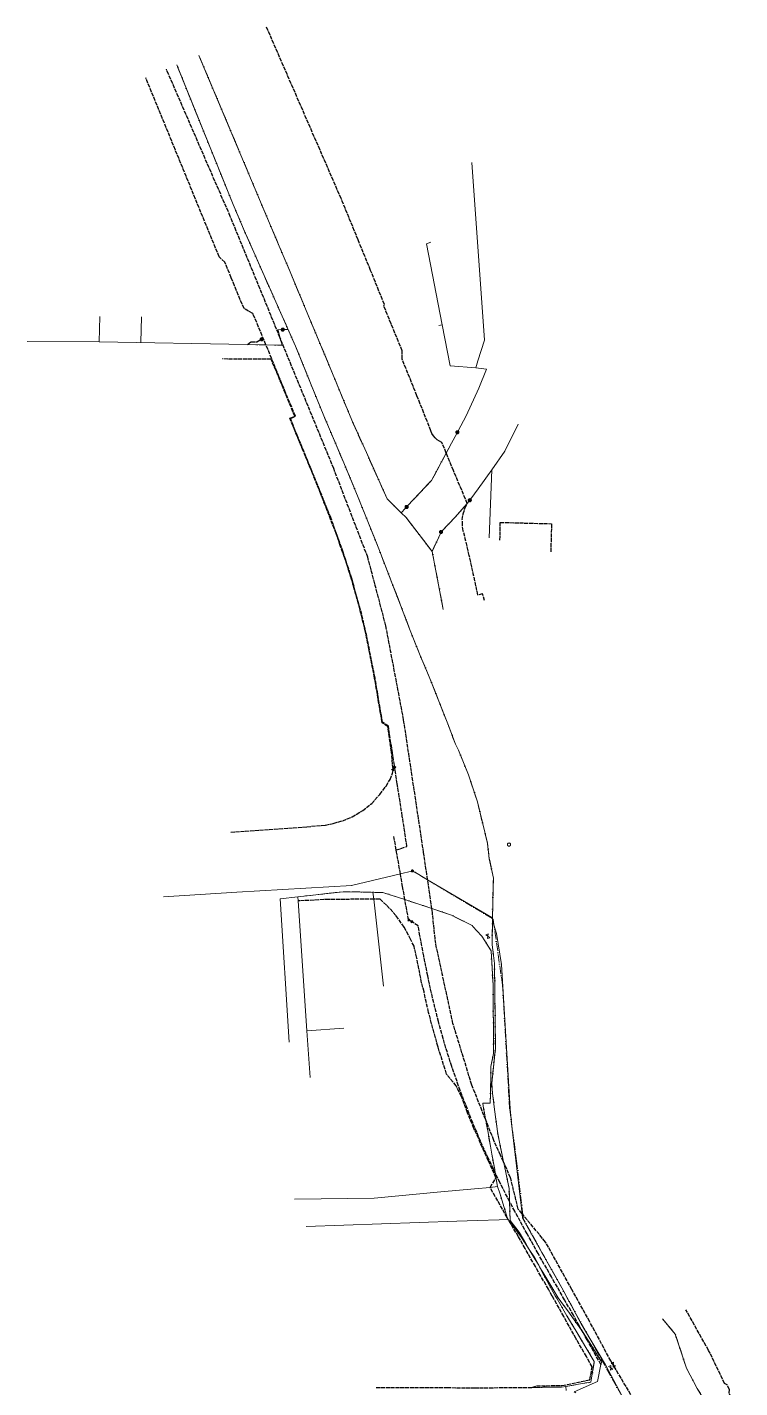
# Model space of a CAD drawing. Header units: metres. Extents: x 105265 to 106214, y 111498 to 118425.
# Drawn here: x 105528 to 105753.3, y 117995.2 to 118425.5 of the extents above; entities that cross this region are included whole.
import ezdxf

# ---------------------------------------------------------------- set-up
doc = ezdxf.new("R2010")
doc.units = ezdxf.units.M
doc.linetypes.add('DASHDOT', pattern=[3.556, 2.54, -0.508, 0, -0.508])
doc.linetypes.add('DASHED', pattern=[1.524, 1.27, -0.254])
for name, color, linetype, lineweight in [('30-RED-VANTI-EXIST', 52, 'CONTINUOUS', 13), ('30-RED-VANTI-PROY', 2, 'DASHED', 25), ('30-RED-VANTI-RETIRO', 8, 'DASHDOT', 13), ('30-RED-VANTI-SINCLAS', 9, 'CONTINUOUS', 5)]:
    doc.layers.add(name, color=color, linetype=linetype, lineweight=lineweight)

msp = doc.modelspace()

# ---------------------------------------------------------------- linework, layer by layer
at = {"layer": '30-RED-VANTI-EXIST'}
for points in [[(105646.2369, 118271.9495), (105641.8029, 118276.3799), (105635.2457, 118290.9435), (105630.6455, 118301.2229), (105624.5909, 118315.9419), (105616.7539, 118334.6365), (105611.1683, 118348.1053), (105607.6915, 118356.2777), (105582.3303, 118416.5435)], [(105675.1359, 118143.5146), (105675.2975, 118153.0493), (105675.4259, 118156.3287), (105674.1259, 118162.4659), (105673.5425, 118167.3903), (105670.3455, 118180.5021), (105667.5621, 118189.0061), (105664.3977, 118196.8215), (105663.4265, 118198.7227), (105661.0019, 118205.1677), (105655.1499, 118220.0565), (105652.2693, 118226.7931), (105648.9047, 118235.2285), (105646.0847, 118242.7345), (105643.3507, 118249.7333), (105639.1665, 118260.5469), (105632.7071, 118276.7565), (105628.0979, 118287.7353), (105621.8171, 118302.5319), (105617.7593, 118312.4361), (105612.8561, 118324.6595), (105608.6161, 118334.1435), (105602.9123, 118346.9273), (105599.6645, 118354.3785), (105596.6421, 118361.2225), (105593.1475, 118369.3937), (105575.3111, 118413.6053)], [(105669.8447, 118317.8111), (105670.4651, 118320.0065), (105672.6451, 118326.5449), (105668.6343, 118382.6667)], [(105669.8447, 118317.8111), (105661.7555, 118318.4091), (105659.2203, 118331.3749), (105654.2821, 118356.9907), (105655.6457, 118357.4705)], [(105550.9955, 118333.9683), (105550.7975, 118325.9537), (105597.7165, 118325.1213)], [(105563.9857, 118325.7249), (105564.1551, 118333.9175)], [(105607.9988, 118327.1822), (105607.2833, 118329.8301), (105608.3397, 118329.8553)], [(105608.3397, 118329.8553), (105608.4853, 118329.8587)], [(105608.4853, 118329.8587), (105608.6679, 118329.8631)], [(105608.6679, 118329.8631), (105608.7687, 118329.8655), (105608.9832, 118329.8624)], [(105608.9832, 118329.8624), (105609.1657, 118329.8597)], [(105609.1657, 118329.8597), (105609.3114, 118329.8576)], [(105609.3114, 118329.8576), (105610.5369, 118329.8397)], [(105528.0193, 118326.1139), (105550.7927, 118325.9503)], [(105597.7165, 118325.1213), (105603.5126, 118325.0186)], [(105603.5126, 118325.0186), (105608.6077, 118324.9283), (105607.9988, 118327.1822)], [(105664.2734, 118297.8222), (105666.8171, 118302.5841), (105670.8525, 118311.3459), (105673.2783, 118317.3295), (105669.8447, 118317.8111)], [(105683.2487, 118299.9373), (105679.0337, 118291.4481), (105674.8821, 118285.523)], [(105660.5164, 118290.8146), (105662.1637, 118293.8845)], [(105662.1637, 118293.8845), (105663.8151, 118296.9657)], [(105663.8151, 118296.9657), (105663.8838, 118297.0938)], [(105663.8838, 118297.0938), (105663.9699, 118297.2545)], [(105663.9699, 118297.2545), (105664.0445, 118297.3937), (105664.1188, 118297.5329)], [(105664.1188, 118297.5329), (105664.2048, 118297.6938)], [(105664.2048, 118297.6938), (105664.2734, 118297.8222)], [(105648.3022, 118274.1239), (105655.8685, 118282.1527), (105660.5164, 118290.8146)], [(105674.8821, 118285.523), (105670.6481, 118279.4803), (105668.2613, 118276.288)], [(105674.0817, 118263.9909), (105674.8821, 118285.523)], [(105646.2369, 118271.9495), (105647.634, 118273.4183)], [(105647.634, 118273.4183), (105647.7339, 118273.5233)], [(105647.7339, 118273.5233), (105647.8601, 118273.6559)], [(105647.8601, 118273.6559), (105647.9687, 118273.7701), (105648.0768, 118273.8848)], [(105648.0768, 118273.8848), (105648.2024, 118274.0181)], [(105648.2024, 118274.0181), (105648.3022, 118274.1239)], [(105667.1787, 118274.8401), (105663.3071, 118270.5073), (105659.1815, 118266.1739)], [(105667.6795, 118275.5099), (105667.1787, 118274.8401)], [(105667.7664, 118275.6261), (105667.6795, 118275.5099)], [(105667.8758, 118275.7725), (105667.7664, 118275.6261)], [(105668.0647, 118276.0251), (105667.8758, 118275.7725)], [(105668.1739, 118276.1711), (105668.0647, 118276.0251)], [(105668.2613, 118276.288), (105668.1739, 118276.1711)], [(105656.0641, 118259.7111), (105647.7965, 118270.3843), (105646.2369, 118271.9495)], [(105658.6449, 118265.3796), (105656.0641, 118259.7111)], [(105658.7051, 118265.5118), (105658.6449, 118265.3796)], [(105658.7809, 118265.6783), (105658.7051, 118265.5118)], [(105658.955, 118265.936), (105658.8463, 118265.8219), (105658.7809, 118265.6783)], [(105659.0812, 118266.0686), (105658.955, 118265.936)], [(105659.1815, 118266.1739), (105659.0812, 118266.0686)], [(105659.5919, 118241.3287), (105656.0641, 118259.7111)], [(105646.0118, 118157.7532), (105630.5909, 118154.0175)], [(105649.4879, 118158.5952), (105646.0118, 118157.7532)], [(105650.0796, 118158.4921), (105649.7755, 118158.6649), (105649.4879, 118158.5952)], [(105652.6836, 118157.0118), (105650.0796, 118158.4921)], [(105654.6215, 118155.873), (105652.8365, 118156.9249), (105652.6836, 118157.0118)], [(105630.6785, 118154.0583), (105594.3031, 118151.8887), (105571.1155, 118150.4511)], [(105647.4596, 118149.5609), (105645.1301, 118150.3195), (105640.4679, 118151.8181), (105630.1539, 118152.0507), (105627.9407, 118152.0867), (105619.2539, 118151.0789), (105613.5929, 118150.4625)], [(105637.5945, 118149.6764), (105637.3471, 118151.8849)], [(105674.9999, 118143.5964), (105674.9035, 118143.9211), (105654.6215, 118155.873)], [(105613.5929, 118150.4625), (105607.9515, 118149.8565), (105610.8867, 118104.4931)], [(105613.5929, 118150.4625), (105613.6889, 118149.1475)], [(105613.6889, 118149.1475), (105616.4735, 118108.1219)], [(105640.6753, 118122.1777), (105637.5945, 118149.6764)], [(105655.9511, 118146.7598), (105651.5507, 118148.2287), (105647.4596, 118149.5609)], [(105673.0022, 118079.874), (105672.9333, 118080.2593), (105672.2075, 118084.2081), (105672.0665, 118085.2211), (105674.3941, 118085.1809), (105674.5647, 118091.7237), (105674.6531, 118096.7411), (105675.4855, 118100.8553), (105675.4483, 118107.5397), (105675.3803, 118116.5623), (105675.3039, 118122.6443), (105675.0057, 118127.7281), (105674.7263, 118133.3527), (105672.7085, 118136.5827), (105671.7291, 118138.0395), (105670.1683, 118139.6929), (105669.0165, 118140.9257), (105668.6785, 118141.3389), (105662.1259, 118144.6985), (105655.9511, 118146.7598)], [(105678.6454, 118066.5886), (105678.2029, 118068.7325), (105677.2569, 118073.3721), (105676.6717, 118076.2615), (105675.8973, 118082.4877), (105675.1617, 118088.2621), (105674.9001, 118091.4707), (105676.0569, 118102.5923), (105675.8483, 118120.8469), (105675.7827, 118129.3791), (105674.9961, 118135.2613), (105675.1299, 118143.1582)], [(105675.1299, 118143.1582), (105674.9999, 118143.5964)], [(105675.1299, 118143.1582), (105675.1359, 118143.5146)], [(105675.6034, 118141.5629), (105675.1299, 118143.1582)], [(105681.4064, 118077.0147), (105680.6765, 118083.3709), (105677.9945, 118129.0865), (105676.3951, 118138.8951), (105675.6034, 118141.5629)], [(105616.4735, 118108.1219), (105628.0961, 118108.8715)], [(105616.4681, 118108.1215), (105616.4735, 118108.1219)], [(105616.4735, 118108.1219), (105617.4791, 118093.3053)], [(105675.9987, 118063.1957), (105675.8273, 118064.1803), (105674.9319, 118069.0663), (105674.4667, 118071.6267), (105673.6201, 118076.4201), (105673.0022, 118079.874)], [(105684.4819, 118050.2332), (105681.4064, 118077.0147)], [(105680.5345, 118054.1306), (105680.4275, 118058.1789), (105679.4519, 118062.7507), (105678.8177, 118065.7537), (105678.6454, 118066.5886)], [(105676.7527, 118058.8661), (105675.9987, 118063.1957)], [(105612.5033, 118054.8063), (105637.7085, 118055.1619), (105658.8453, 118057.1525), (105669.4993, 118058.1509), (105674.4099, 118058.5704)], [(105674.4099, 118058.5704), (105674.4199, 118058.5713)], [(105676.7527, 118058.8661), (105674.4199, 118058.5713)], [(105679.9136, 118048.75), (105677.4449, 118056.7171), (105676.7527, 118058.8661)], [(105686.7264, 118038.9581), (105685.6671, 118040.8055), (105683.5843, 118044.3563), (105680.6955, 118048.0403), (105680.5345, 118054.1306)], [(105679.9871, 118048.6257), (105679.9271, 118048.7065), (105679.9136, 118048.75)], [(105680.1307, 118048.4322), (105679.9871, 118048.6257)], [(105690.7753, 118038.0154), (105684.6461, 118048.8029), (105684.4819, 118050.2332)], [(105616.2495, 118046.1921), (105663.8113, 118047.8545), (105670.3517, 118048.0689), (105677.2781, 118048.3121), (105680.1022, 118048.4309)], [(105680.1022, 118048.4309), (105680.1307, 118048.4322)], [(105686.7264, 118038.9581), (105684.3067, 118042.6581), (105682.6227, 118045.0753), (105680.1307, 118048.4322)], [(105689.743, 118033.9115), (105688.2757, 118036.2563), (105686.7264, 118038.9581)], [(105689.743, 118033.9115), (105688.4791, 118036.2781), (105686.7264, 118038.9581)], [(105697.0336, 118026.741), (105694.5743, 118031.3291), (105690.7753, 118038.0154)], [(105698.3741, 117995.6345), (105701.7483, 117996.1929), (105706.2231, 117996.9401), (105707.3351, 118003.4827), (105704.9821, 118007.4079), (105701.9015, 118012.5737), (105698.6861, 118017.9437), (105695.5541, 118023.2615), (105694.9071, 118024.2993), (105691.1697, 118031.2401), (105689.743, 118033.9115)], [(105703.7712, 118012.6471), (105703.2879, 118013.3903), (105699.4839, 118018.7347), (105696.7135, 118022.4959), (105695.9129, 118023.6719), (105692.6457, 118029.0689), (105690.0215, 118033.4665), (105689.743, 118033.9115)], [(105706.2124, 118010.2051), (105703.1283, 118015.3705), (105697.0336, 118026.741)], [(105744.6761, 117987.0269), (105744.6507, 117987.0691), (105739.8937, 117994.9439), (105736.4477, 118001.3535), (105732.9387, 118012.1493), (105728.8945, 118017.0171)], [(105709.4533, 118002.6001), (105709.5969, 118003.3637), (105706.2467, 118008.8403), (105703.7712, 118012.6471)], [(105719.5297, 117986.2136), (105710.8281, 118002.4745), (105706.2124, 118010.2051)], [(105701.4965, 117993.6075), (105700.9403, 117993.8885), (105708.3521, 117997.1513), (105709.4395, 118002.5318)], [(105709.4395, 118002.5318), (105709.4533, 118002.6001)], [(105687.6129, 117995.2623), (105693.6245, 117995.3745), (105696.9091, 117995.3921), (105698.3741, 117995.6345)], [(105698.3741, 117995.6345), (105698.3741, 117995.6401)], [(105698.385, 117994.3002), (105698.3741, 117995.6345)]]:
    msp.add_lwpolyline(points, dxfattribs=at)
at = {"layer": '30-RED-VANTI-PROY'}
for points in [[(105660.5164, 118290.8146), (105659.1427, 118294.1545), (105658.3558, 118294.5198), (105657.633, 118294.9996), (105656.9908, 118295.5828), (105656.4438, 118296.2562), (105656.0046, 118297.0043), (105655.6831, 118297.8101), (105651.2513, 118308.9265), (105646.5873, 118320.4573), (105646.5889, 118323.1157), (105643.0997, 118331.6695), (105640.7745, 118337.3465), (105640.9431, 118337.8099), (105636.5923, 118348.5893), (105632.6631, 118358.2065), (105627.2893, 118371.2839), (105603.7081, 118425.4917)], [(105607.9988, 118327.1822), (105592.2249, 118365.6577), (105572.0077, 118412.2175)], [(105603.5126, 118325.0186), (105599.3641, 118334.9963), (105596.5843, 118336.4757), (105593.5547, 118343.6499), (105592.5293, 118346.2541), (105590.5033, 118351.1975), (105588.7527, 118352.8213), (105565.4817, 118409.4911)], [(105597.7165, 118325.1213), (105598.7823, 118326.0287), (105600.5901, 118326.0095), (105601.7213, 118326.5701)], [(105601.7213, 118326.5701), (105601.8519, 118326.6348)], [(105601.8519, 118326.6348), (105602.0153, 118326.7158)], [(105602.0153, 118326.7158), (105602.1567, 118326.7859), (105602.2693, 118326.8962)], [(105602.2693, 118326.8962), (105602.3998, 118327.0239)], [(105602.3998, 118327.0239), (105602.5038, 118327.1258)], [(105602.5038, 118327.1258), (105602.5921, 118327.2123)], [(105644.1153, 118192.0278), (105643.4949, 118196.0877), (105642.7907, 118200.6193), (105642.2205, 118204.4005), (105640.3761, 118205.6477), (105638.0093, 118219.5605), (105635.2067, 118233.7821), (105633.4059, 118241.2681), (105630.6471, 118251.1403), (105627.9193, 118259.5061), (105623.9873, 118270.3883), (105620.4411, 118279.1783), (105616.1597, 118289.7527), (105613.3459, 118296.4323), (105611.2295, 118301.7525), (105612.8319, 118302.4657), (105609.7085, 118309.8949), (105607.5857, 118315.0197), (105605.3361, 118320.6327), (105603.5126, 118325.0186)], [(105654.6215, 118155.873), (105653.3651, 118164.4853), (105647.0311, 118206.5049), (105641.4159, 118236.1963), (105635.7085, 118257.8499), (105624.9235, 118285.8993), (105607.9988, 118327.1822)], [(105643.6813, 118190.8884), (105643.2085, 118196.2007), (105642.0359, 118204.3155), (105640.2603, 118205.4689), (105637.8615, 118219.5831), (105636.3247, 118227.4371), (105635.0031, 118234.1883), (105632.8073, 118243.1015), (105630.8241, 118250.0387), (105628.8441, 118256.3815), (105627.1231, 118261.3055), (105625.6921, 118265.3463), (105622.8741, 118272.6793), (105620.8611, 118277.8283), (105618.3569, 118284.0929), (105615.2023, 118291.7291), (105612.0769, 118299.3417), (105611.0611, 118301.8319), (105612.6023, 118302.4655), (105609.6427, 118309.6711), (105607.3125, 118315.4123), (105605.1513, 118320.4771), (105589.7665, 118320.5623)], [(105667.1787, 118274.8401), (105662.8017, 118285.2581), (105660.5164, 118290.8146)], [(105672.5835, 118244.1601), (105672.0279, 118246.2403), (105670.5443, 118245.8829), (105667.7915, 118258.4489), (105665.9079, 118266.2565), (105665.6144, 118268.0108), (105665.5977, 118269.7893), (105665.8582, 118271.5487), (105666.3895, 118273.2462), (105667.1787, 118274.8401)], [(105677.5053, 118263.2129), (105677.5745, 118268.8947), (105693.8271, 118268.4483), (105693.5419, 118259.5887)], [(105643.6948, 118190.7364), (105643.6813, 118190.8884)], [(105643.7081, 118190.5874), (105643.6948, 118190.7364)], [(105643.7218, 118190.4336), (105643.7081, 118190.5874)], [(105643.7474, 118190.4168), (105643.7803, 118190.5399)], [(105643.7803, 118190.5399), (105643.8122, 118190.6593)], [(105643.8122, 118190.6593), (105643.8447, 118190.7808)], [(105643.8447, 118190.7808), (105643.8817, 118190.9193)], [(105643.8817, 118190.9193), (105643.9286, 118191.0946)], [(105643.9286, 118191.0946), (105643.9302, 118191.096)], [(105643.9302, 118191.096), (105643.9315, 118191.1085)], [(105643.9315, 118191.1085), (105643.966, 118191.2812)], [(105643.966, 118191.2812), (105643.9947, 118191.4248)], [(105643.9947, 118191.4248), (105644.02, 118191.5512)], [(105644.02, 118191.5512), (105644.0448, 118191.6753)], [(105644.0448, 118191.6753), (105644.0704, 118191.8034)], [(105644.0704, 118191.8034), (105644.1153, 118192.0278)], [(105644.1153, 118192.0278), (105644.1237, 118192.0699)], [(105644.1585, 118191.7455), (105644.1153, 118192.0278)], [(105644.1831, 118191.5843), (105644.1585, 118191.7455)], [(105644.2069, 118191.4282), (105644.1831, 118191.5843)], [(105644.2312, 118191.2692), (105644.2069, 118191.4282)], [(105644.7001, 118165.2708), (105648.0841, 118166.3901), (105646.6255, 118175.9985), (105645.0039, 118186.2133), (105644.2312, 118191.2692)], [(105592.3907, 118170.9235), (105616.4355, 118172.6259), (105622.3569, 118173.1315), (105624.7989, 118173.6829), (105627.7667, 118174.5393), (105630.7655, 118175.7477), (105634.0919, 118177.7467), (105636.9489, 118179.9849), (105639.5143, 118182.8565), (105641.4779, 118185.4857), (105642.7549, 118187.5533), (105643.5323, 118189.6121), (105643.7474, 118190.4168)], [(105643.7273, 118190.3719), (105643.7218, 118190.4336)], [(105644.7001, 118165.2708), (105643.9511, 118169.6865)], [(105644.6913, 118165.2679), (105644.7001, 118165.2708)], [(105646.0118, 118157.7532), (105644.8153, 118164.5915), (105644.7001, 118165.2708)], [(105647.4596, 118149.5609), (105646.7261, 118153.6711), (105646.0118, 118157.7532)], [(105654.6257, 118155.8443), (105654.6215, 118155.873)], [(105655.9511, 118146.7598), (105654.6257, 118155.8443)], [(105637.5945, 118149.6764), (105623.2987, 118149.6489), (105613.6889, 118149.1475)], [(105674.4099, 118058.5704), (105676.2427, 118061.5899), (105673.8671, 118066.9007), (105669.2821, 118077.2179), (105667.2461, 118082.1775), (105665.3057, 118087.3267), (105663.6673, 118090.6309), (105660.6075, 118094.4013), (105657.9253, 118102.9367), (105656.2613, 118108.8611), (105654.9537, 118113.9203), (105653.7991, 118118.5613), (105653.5353, 118120.3605), (105652.7295, 118123.2217), (105651.2167, 118131.0693), (105650.3193, 118134.8109), (105649.2529, 118137.0215), (105647.1909, 118140.8957), (105644.6213, 118144.5291), (105641.6443, 118147.8451), (105639.6171, 118149.6803), (105637.5945, 118149.6764)], [(105648.5907, 118143.2237), (105647.4596, 118149.5609)], [(105648.6866, 118143.1462), (105648.5951, 118143.1991), (105648.5907, 118143.2237)], [(105648.7881, 118143.0875), (105648.6866, 118143.1462)], [(105673.0022, 118079.874), (105668.5957, 118090.9351), (105662.6467, 118110.4265), (105657.1695, 118135.6871), (105656.1335, 118145.5093), (105655.9511, 118146.7598)], [(105648.8917, 118143.0277), (105648.7881, 118143.0875)], [(105649.0094, 118142.9597), (105648.8917, 118143.0277)], [(105649.1605, 118142.8723), (105649.0094, 118142.9597)], [(105649.3078, 118142.7781), (105649.1605, 118142.8723)], [(105649.4227, 118142.7045), (105649.3078, 118142.7781)], [(105649.5237, 118142.6399), (105649.4227, 118142.7045)], [(105649.6227, 118142.5766), (105649.5237, 118142.6399)], [(105649.725, 118142.5111), (105649.6227, 118142.5766)], [(105675.9987, 118063.1957), (105675.4747, 118064.2889), (105673.8101, 118067.7739), (105672.5343, 118070.5267), (105671.3443, 118073.1949), (105668.8755, 118078.9815), (105664.9293, 118089.1733), (105662.2331, 118096.8141), (105659.5121, 118105.6249), (105658.0621, 118110.9917), (105656.1851, 118118.5119), (105654.6569, 118125.4231), (105653.3863, 118131.8381), (105652.2041, 118138.0691), (105651.6477, 118141.2809), (105649.725, 118142.5111)], [(105678.6454, 118066.5886), (105677.7075, 118068.7333), (105675.5683, 118073.4327), (105673.0022, 118079.874)], [(105684.4819, 118050.2332), (105683.2917, 118051.6729), (105680.8549, 118061.5359), (105678.6454, 118066.5886)], [(105680.5345, 118054.1306), (105679.8509, 118055.4241), (105677.5211, 118060.0199), (105675.9987, 118063.1957)], [(105679.9136, 118048.75), (105679.7745, 118048.9855), (105674.3879, 118058.5341), (105674.4099, 118058.5704)], [(105703.7712, 118012.6471), (105702.5167, 118014.8391), (105700.7531, 118018.1125), (105697.8965, 118022.9899), (105693.7809, 118030.2471), (105689.5719, 118037.6175), (105686.1201, 118043.8415), (105682.1889, 118051.0003), (105680.5345, 118054.1306)], [(105679.9871, 118048.6257), (105679.9136, 118048.75)], [(105680.1022, 118048.4309), (105679.9871, 118048.6257)], [(105684.7295, 118049.9336), (105684.4819, 118050.2332)], [(105712.9301, 118003.0138), (105712.5279, 118003.6891), (105705.8965, 118016.0381), (105700.1761, 118026.2903), (105691.9009, 118041.2589), (105684.7295, 118049.9336)], [(105687.6129, 117995.2623), (105689.0693, 117995.8083), (105697.2081, 117995.8821), (105705.9595, 117997.7113), (105706.6075, 118001.7561), (105704.8105, 118005.0333), (105701.6399, 118010.6901), (105697.6497, 118017.6735), (105694.0289, 118024.1893), (105692.8275, 118026.3383), (105690.4497, 118030.4439), (105688.6847, 118033.5375), (105685.4585, 118039.1867), (105683.3313, 118042.9669), (105680.1022, 118048.4309)], [(105752.7358, 117983.6151), (105752.6835, 117984.2346), (105752.718, 117984.8553), (105752.8387, 117985.4652), (105753.0431, 117986.0523), (105753.3273, 117986.6053), (105749.9477, 117993.5331), (105750.0657, 117994.5485), (105749.3151, 117996.1479), (105748.5233, 117996.5089), (105743.4861, 118007.0201), (105736.3039, 118019.7919)], [(105709.4395, 118002.5318), (105707.0591, 118006.7841), (105705.0941, 118010.3355), (105703.7712, 118012.6471)], [(105709.4409, 118002.5293), (105709.4395, 118002.5318)], [(105712.9922, 118002.9094), (105712.9301, 118003.0138)], [(105713.0524, 118002.8085), (105712.9922, 118002.9094)], [(105713.1137, 118002.7055), (105713.0524, 118002.8085)], [(105713.1834, 118002.5885), (105713.1137, 118002.7055)], [(105713.1874, 118002.5817), (105713.1834, 118002.5885)], [(105713.3388, 118002.3276), (105713.1874, 118002.5817)], [(105713.3623, 118002.2881), (105713.3388, 118002.3276)], [(105713.4321, 118002.171), (105713.3623, 118002.2881)], [(105713.4934, 118002.0679), (105713.4321, 118002.171)], [(105713.5535, 118001.967), (105713.4934, 118002.0679)], [(105713.6157, 118001.8627), (105713.5535, 118001.967)], [(105723.5929, 117985.1107), (105713.6157, 118001.8627)], [(105638.3207, 117995.2699), (105652.2109, 117995.2467), (105660.7123, 117995.2267), (105669.5013, 117995.1887), (105687.6129, 117995.2623)]]:
    msp.add_lwpolyline(points, dxfattribs=at)
at = {"layer": '30-RED-VANTI-RETIRO'}
for points in [[(105646.2369, 118271.9495), (105641.8029, 118276.3799), (105635.2457, 118290.9435), (105630.6455, 118301.2229), (105624.5909, 118315.9419), (105616.7539, 118334.6365), (105611.1683, 118348.1053), (105607.6915, 118356.2777), (105582.3303, 118416.5435)], [(105675.1359, 118143.5146), (105675.2975, 118153.0493), (105675.4259, 118156.3287), (105674.1259, 118162.4659), (105673.5425, 118167.3903), (105670.3455, 118180.5021), (105667.5621, 118189.0061), (105664.3977, 118196.8215), (105663.4265, 118198.7227), (105661.0019, 118205.1677), (105655.1499, 118220.0565), (105652.2693, 118226.7931), (105648.9047, 118235.2285), (105646.0847, 118242.7345), (105643.3507, 118249.7333), (105639.1665, 118260.5469), (105632.7071, 118276.7565), (105628.0979, 118287.7353), (105621.8171, 118302.5319), (105617.7593, 118312.4361), (105612.8561, 118324.6595), (105608.6161, 118334.1435), (105602.9123, 118346.9273), (105599.6645, 118354.3785), (105596.6421, 118361.2225), (105593.1475, 118369.3937), (105575.3111, 118413.6053)], [(105607.9988, 118327.1822), (105607.2833, 118329.8301), (105608.3397, 118329.8553)], [(105608.3397, 118329.8553), (105608.4853, 118329.8587)], [(105608.4853, 118329.8587), (105608.6679, 118329.8631)], [(105608.6679, 118329.8631), (105608.7687, 118329.8655), (105608.9832, 118329.8624)], [(105608.9832, 118329.8624), (105609.1657, 118329.8597)], [(105609.1657, 118329.8597), (105609.3114, 118329.8576)], [(105609.3114, 118329.8576), (105610.5369, 118329.8397)], [(105597.7165, 118325.1213), (105603.5126, 118325.0186)], [(105603.5126, 118325.0186), (105608.6077, 118324.9283), (105607.9988, 118327.1822)], [(105660.5164, 118290.8146), (105662.1637, 118293.8845)], [(105648.3022, 118274.1239), (105655.8685, 118282.1527), (105660.5164, 118290.8146)], [(105646.2369, 118271.9495), (105647.634, 118273.4183)], [(105647.634, 118273.4183), (105647.7339, 118273.5233)], [(105647.7339, 118273.5233), (105647.8601, 118273.6559)], [(105647.8601, 118273.6559), (105647.9687, 118273.7701), (105648.0768, 118273.8848)], [(105648.0768, 118273.8848), (105648.2024, 118274.0181)], [(105648.2024, 118274.0181), (105648.3022, 118274.1239)], [(105667.1787, 118274.8401), (105663.3071, 118270.5073), (105659.1815, 118266.1739)], [(105656.0641, 118259.7111), (105647.7965, 118270.3843), (105646.2369, 118271.9495)], [(105658.6449, 118265.3796), (105656.0641, 118259.7111)], [(105658.7051, 118265.5118), (105658.6449, 118265.3796)], [(105658.7809, 118265.6783), (105658.7051, 118265.5118)], [(105658.955, 118265.936), (105658.8463, 118265.8219), (105658.7809, 118265.6783)], [(105659.0812, 118266.0686), (105658.955, 118265.936)], [(105659.1815, 118266.1739), (105659.0812, 118266.0686)], [(105659.5919, 118241.3287), (105656.0641, 118259.7111)], [(105652.6836, 118157.0118), (105650.2289, 118158.4875)], [(105654.6257, 118155.8443), (105652.6836, 118157.0118)], [(105647.4596, 118149.5609), (105645.1301, 118150.3195), (105640.4679, 118151.8181), (105630.1539, 118152.0507), (105627.9407, 118152.0867), (105619.2539, 118151.0789), (105613.5929, 118150.4625)], [(105674.9999, 118143.5964), (105654.6257, 118155.8443)], [(105655.9511, 118146.7598), (105651.5507, 118148.2287), (105647.4596, 118149.5609)], [(105673.0022, 118079.874), (105672.9333, 118080.2593), (105672.2075, 118084.2081), (105672.0665, 118085.2211), (105674.3941, 118085.1809), (105674.5647, 118091.7237), (105674.6531, 118096.7411), (105675.4855, 118100.8553), (105675.4483, 118107.5397), (105675.3803, 118116.5623), (105675.3039, 118122.6443), (105675.0057, 118127.7281), (105674.7263, 118133.3527), (105672.7085, 118136.5827), (105671.7291, 118138.0395), (105670.1683, 118139.6929), (105669.0165, 118140.9257), (105668.6785, 118141.3389), (105662.1259, 118144.6985), (105655.9511, 118146.7598)], [(105678.6454, 118066.5886), (105678.2029, 118068.7325), (105677.2569, 118073.3721), (105676.6717, 118076.2615), (105675.8973, 118082.4877), (105675.1617, 118088.2621), (105674.9001, 118091.4707), (105676.0569, 118102.5923), (105675.8483, 118120.8469), (105675.7827, 118129.3791), (105674.9961, 118135.2613), (105675.1299, 118143.1582)], [(105675.1359, 118143.5146), (105674.9999, 118143.5964)], [(105675.1299, 118143.1582), (105675.1359, 118143.5146)], [(105675.6034, 118141.5629), (105675.3421, 118143.3907), (105675.1359, 118143.5146)], [(105681.4064, 118077.0147), (105680.5633, 118083.4009), (105678.3307, 118122.4813), (105675.6034, 118141.5629)], [(105675.9987, 118063.1957), (105675.8273, 118064.1803), (105674.9319, 118069.0663), (105674.4667, 118071.6267), (105673.6201, 118076.4201), (105673.0022, 118079.874)], [(105684.7295, 118049.9336), (105682.7513, 118066.8283), (105681.4064, 118077.0147)], [(105680.5345, 118054.1306), (105680.4275, 118058.1789), (105679.4519, 118062.7507), (105678.8177, 118065.7537), (105678.6454, 118066.5886)], [(105676.7527, 118058.8661), (105675.9987, 118063.1957)], [(105676.7527, 118058.8661), (105674.4199, 118058.5713)], [(105679.9136, 118048.75), (105677.4449, 118056.7171), (105676.7527, 118058.8661)], [(105686.7264, 118038.9581), (105685.6671, 118040.8055), (105683.5843, 118044.3563), (105680.6955, 118048.0403), (105680.5345, 118054.1306)], [(105679.9871, 118048.6257), (105679.9271, 118048.7065), (105679.9136, 118048.75)], [(105680.1307, 118048.4322), (105679.9871, 118048.6257)], [(105690.7753, 118038.0154), (105684.8819, 118048.6325), (105684.7295, 118049.9336)], [(105686.7264, 118038.9581), (105684.3067, 118042.6581), (105682.6227, 118045.0753), (105680.1307, 118048.4322)], [(105689.743, 118033.9115), (105688.2757, 118036.2563), (105686.7264, 118038.9581)], [(105689.743, 118033.9115), (105688.4791, 118036.2781), (105686.7264, 118038.9581)], [(105697.0336, 118026.741), (105690.7753, 118038.0154)], [(105698.3741, 117995.6345), (105701.7483, 117996.1929), (105706.2231, 117996.9401), (105707.3351, 118003.4827), (105704.9821, 118007.4079), (105701.9015, 118012.5737), (105698.6861, 118017.9437), (105695.5541, 118023.2615), (105694.9071, 118024.2993), (105691.1697, 118031.2401), (105689.743, 118033.9115)], [(105703.7712, 118012.6471), (105703.2879, 118013.3903), (105699.4839, 118018.7347), (105696.7135, 118022.4959), (105695.9129, 118023.6719), (105692.6457, 118029.0689), (105690.0215, 118033.4665), (105689.743, 118033.9115)], [(105706.2124, 118010.2051), (105697.0336, 118026.741)], [(105744.6761, 117987.0269), (105744.6507, 117987.0691), (105739.8937, 117994.9439), (105736.4477, 118001.3535), (105732.9387, 118012.1493), (105728.8945, 118017.0171)], [(105709.4533, 118002.6001), (105709.5969, 118003.3637), (105706.2467, 118008.8403), (105703.7712, 118012.6471)], [(105719.5297, 117986.2136), (105706.2124, 118010.2051)], [(105687.6129, 117995.2623), (105693.6245, 117995.3745), (105696.9091, 117995.3921), (105698.3741, 117995.6345)]]:
    msp.add_lwpolyline(points, dxfattribs=at)
at = {"layer": '30-RED-VANTI-SINCLAS'}
for points in [[(105608.8255, 118330.3413), (105608.7411, 118330.3339), (105608.6593, 118330.3119), (105608.5826, 118330.2761), (105608.5133, 118330.2275), (105608.4534, 118330.1676), (105608.4048, 118330.0982), (105608.369, 118330.0214), (105608.3471, 118329.9396), (105608.3397, 118329.8553)], [(105608.3397, 118329.8553), (105608.3463, 118329.7751), (105608.366, 118329.6972), (105608.3983, 118329.6235), (105608.4423, 118329.5562), (105608.4968, 118329.4971), (105608.5603, 118329.4478), (105608.6311, 118329.4096), (105608.7072, 118329.3836), (105608.7865, 118329.3706), (105608.8669, 118329.3708), (105608.9462, 118329.3842), (105609.0221, 118329.4105), (105609.0927, 118329.4491), (105609.156, 118329.4987), (105609.2102, 118329.5581), (105609.2539, 118329.6256), (105609.2858, 118329.6994), (105609.3052, 118329.7774), (105609.3114, 118329.8576)], [(105608.8255, 118330.1959), (105608.7668, 118330.1907), (105608.7098, 118330.1755), (105608.6564, 118330.1507), (105608.608, 118330.117), (105608.5661, 118330.0755), (105608.532, 118330.0275), (105608.5068, 118329.9742), (105608.491, 118329.9174), (105608.4853, 118329.8587)], [(105608.4853, 118329.8587), (105608.4894, 118329.8022), (105608.5028, 118329.7472), (105608.5251, 118329.6951), (105608.5558, 118329.6475), (105608.5939, 118329.6056), (105608.6385, 118329.5706), (105608.6882, 118329.5435), (105608.7418, 118329.5251), (105608.7977, 118329.5157), (105608.8543, 118329.5158), (105608.9102, 118329.5253), (105608.9637, 118329.5439), (105609.0133, 118329.5712), (105609.0578, 118329.6063), (105609.0958, 118329.6483), (105609.1264, 118329.696), (105609.1485, 118329.7481), (105609.1618, 118329.8032), (105609.1657, 118329.8597)], [(105608.8255, 118330.0131), (105608.799, 118330.0108), (105608.7732, 118330.0041), (105608.7489, 118329.9932), (105608.7268, 118329.9783), (105608.7075, 118329.9599), (105608.6916, 118329.9386), (105608.6795, 118329.9149), (105608.6715, 118329.8895), (105608.6679, 118329.8631)], [(105608.6679, 118329.8631), (105608.6688, 118329.8362), (105608.6742, 118329.8099), (105608.6841, 118329.7848), (105608.698, 118329.7618), (105608.7156, 118329.7415), (105608.7365, 118329.7245), (105608.7599, 118329.7113), (105608.7852, 118329.7022), (105608.8117, 118329.6976), (105608.8386, 118329.6975), (105608.8651, 118329.702), (105608.8905, 118329.711), (105608.914, 118329.7241), (105608.9349, 118329.741), (105608.9526, 118329.7612), (105608.9667, 118329.7842), (105608.9766, 118329.8092), (105608.9822, 118329.8355), (105608.9832, 118329.8624)], [(105609.3114, 118329.8576), (105609.3036, 118329.9417), (105609.2814, 118330.0231), (105609.2455, 118330.0995), (105609.1968, 118330.1686), (105609.137, 118330.2281), (105609.0677, 118330.2765), (105608.9912, 118330.3121), (105608.9096, 118330.3339), (105608.8255, 118330.3413)], [(105609.1657, 118329.8597), (105609.1598, 118329.9182), (105609.144, 118329.9749), (105609.1187, 118330.028), (105609.0845, 118330.076), (105609.0427, 118330.1173), (105608.9944, 118330.1509), (105608.941, 118330.1756), (105608.8841, 118330.1908), (105608.8255, 118330.1959)], [(105608.9832, 118329.8624), (105608.9797, 118329.8888), (105608.9718, 118329.9144), (105608.9597, 118329.9382), (105608.9438, 118329.9597), (105608.9245, 118329.9781), (105608.9023, 118329.9931), (105608.878, 118330.0041), (105608.8521, 118330.0108), (105608.8255, 118330.0131)], [(105659.2079, 118331.3919), (105658.2193, 118331.1861)], [(105602.1567, 118327.2723), (105602.0748, 118327.2653), (105601.9953, 118327.2446), (105601.9203, 118327.2109), (105601.8522, 118327.165), (105601.7927, 118327.1082), (105601.7437, 118327.0423), (105601.7064, 118326.9691), (105601.682, 118326.8906), (105601.6712, 118326.8091), (105601.6743, 118326.727), (105601.6911, 118326.6466), (105601.7213, 118326.5701)], [(105601.7213, 118326.5701), (105601.7649, 118326.4985), (105601.8201, 118326.4354), (105601.8854, 118326.3827), (105601.9587, 118326.3421), (105602.038, 118326.3146), (105602.1208, 118326.3012), (105602.2047, 118326.3023), (105602.2871, 118326.3178), (105602.3656, 118326.3472), (105602.438, 118326.3896), (105602.5019, 118326.4439), (105602.5555, 118326.5084), (105602.5973, 118326.5811), (105602.6259, 118326.66), (105602.6406, 118326.7425), (105602.6408, 118326.8264), (105602.6266, 118326.9091), (105602.5984, 118326.988), (105602.557, 118327.061), (105602.5038, 118327.1258)], [(105602.1567, 118327.1269), (105602.0993, 118327.122), (105602.0436, 118327.1075), (105601.9911, 118327.0838), (105601.9434, 118327.0516), (105601.9018, 118327.0118), (105601.8674, 118326.9656), (105601.8414, 118326.9143), (105601.8243, 118326.8593), (105601.8168, 118326.8023), (105601.8189, 118326.7447), (105601.8307, 118326.6884), (105601.8519, 118326.6348)], [(105601.8519, 118326.6348), (105601.8824, 118326.5847), (105601.9211, 118326.5405), (105601.9668, 118326.5036), (105602.0182, 118326.4751), (105602.0737, 118326.4559), (105602.1316, 118326.4466), (105602.1904, 118326.4473), (105602.2481, 118326.4581), (105602.3031, 118326.4787), (105602.3537, 118326.5085), (105602.3985, 118326.5465), (105602.4361, 118326.5916), (105602.4653, 118326.6426), (105602.4853, 118326.6978), (105602.4956, 118326.7556), (105602.4957, 118326.8143), (105602.4858, 118326.8722), (105602.466, 118326.9275), (105602.4371, 118326.9786), (105602.3998, 118327.0239)], [(105602.1567, 118326.9441), (105602.1301, 118326.9418), (105602.1042, 118326.9351), (105602.0799, 118326.9241), (105602.0578, 118326.9091), (105602.0385, 118326.8907), (105602.0225, 118326.8693), (105602.0105, 118326.8455), (105602.0025, 118326.82), (105601.999, 118326.7935), (105602.0001, 118326.7668), (105602.0055, 118326.7407), (105602.0153, 118326.7158)], [(105602.0153, 118326.7158), (105602.0295, 118326.6926), (105602.0474, 118326.6721), (105602.0686, 118326.655), (105602.0924, 118326.6418), (105602.1181, 118326.6329), (105602.145, 118326.6285), (105602.1722, 118326.6289), (105602.199, 118326.6339), (105602.2245, 118326.6434), (105602.248, 118326.6572), (105602.2687, 118326.6748), (105602.2862, 118326.6958), (105602.2997, 118326.7194), (105602.309, 118326.745), (105602.3138, 118326.7718), (105602.3138, 118326.799), (105602.3092, 118326.8258), (105602.3001, 118326.8515), (105602.2866, 118326.8752), (105602.2693, 118326.8962)], [(105602.5038, 118327.1258), (105602.4455, 118327.1766), (105602.38, 118327.2176), (105602.3088, 118327.2476), (105602.2337, 118327.266), (105602.1567, 118327.2723)], [(105602.3998, 118327.0239), (105602.359, 118327.0596), (105602.3131, 118327.0884), (105602.2632, 118327.1095), (105602.2107, 118327.1224), (105602.1567, 118327.1269)], [(105602.2693, 118326.8962), (105602.2504, 118326.9128), (105602.2292, 118326.9261), (105602.2061, 118326.9359), (105602.1817, 118326.942), (105602.1567, 118326.9441)], [(105664.0445, 118297.8801), (105663.9644, 118297.8735), (105663.8864, 118297.8537), (105663.8128, 118297.8213), (105663.7456, 118297.7773), (105663.6865, 118297.7228), (105663.6372, 118297.6592), (105663.5991, 118297.5885), (105663.5732, 118297.5124), (105663.5601, 118297.433), (105663.5603, 118297.3526), (105663.5738, 118297.2734), (105663.6001, 118297.1974), (105663.6386, 118297.1268), (105663.6882, 118297.0636), (105663.7476, 118297.0094), (105663.8151, 118296.9657)], [(105664.0445, 118297.7347), (105663.9883, 118297.73), (105663.9337, 118297.7161), (105663.8821, 118297.6935), (105663.835, 118297.6626), (105663.7936, 118297.6244), (105663.7591, 118297.5799), (105663.7323, 118297.5303), (105663.7142, 118297.4769), (105663.705, 118297.4213), (105663.7052, 118297.365), (105663.7146, 118297.3094), (105663.7331, 118297.2562), (105663.7601, 118297.2067), (105663.7948, 118297.1624), (105663.8365, 118297.1244), (105663.8838, 118297.0938)], [(105663.8151, 118296.9657), (105663.8887, 118296.9338), (105663.9666, 118296.9144), (105664.0466, 118296.9081), (105664.1266, 118296.9151), (105664.2043, 118296.9351), (105664.2776, 118296.9677), (105664.3446, 118297.0119), (105664.4034, 118297.0665), (105664.4524, 118297.1301), (105664.4903, 118297.2008), (105664.5159, 118297.2768), (105664.5288, 118297.3561), (105664.5284, 118297.4363), (105664.5148, 118297.5154), (105664.4883, 118297.5912), (105664.4498, 118297.6616), (105664.4002, 118297.7246), (105664.3408, 118297.7787), (105664.2734, 118297.8222)], [(105663.8838, 118297.0938), (105663.9353, 118297.0714), (105663.9899, 118297.0578), (105664.0459, 118297.0534), (105664.1019, 118297.0583), (105664.1564, 118297.0724), (105664.2077, 118297.0952), (105664.2547, 118297.1261), (105664.2958, 118297.1644), (105664.3302, 118297.2089), (105664.3567, 118297.2585), (105664.3747, 118297.3117), (105664.3837, 118297.3672), (105664.3834, 118297.4234), (105664.3738, 118297.4788), (105664.3553, 118297.5319), (105664.3283, 118297.5812), (105664.2936, 118297.6254), (105664.252, 118297.6633), (105664.2048, 118297.6938)], [(105664.0445, 118297.5519), (105664.0184, 118297.5497), (105663.9931, 118297.5433), (105663.9692, 118297.5328), (105663.9473, 118297.5184), (105663.9281, 118297.5007), (105663.912, 118297.4801), (105663.8996, 118297.457), (105663.8912, 118297.4323), (105663.887, 118297.4065), (105663.887, 118297.3804), (105663.8914, 118297.3546), (105663.9, 118297.3299), (105663.9125, 118297.3069), (105663.9287, 118297.2864), (105663.948, 118297.2687), (105663.9699, 118297.2545)], [(105663.9699, 118297.2545), (105663.9938, 118297.2442), (105664.0191, 118297.2379), (105664.0451, 118297.2358), (105664.0711, 118297.2381), (105664.0964, 118297.2446), (105664.1202, 118297.2552), (105664.142, 118297.2696), (105664.1611, 118297.2873), (105664.177, 118297.308), (105664.1893, 118297.331), (105664.1976, 118297.3557), (105664.2018, 118297.3814), (105664.2017, 118297.4075), (105664.1973, 118297.4332), (105664.1887, 118297.4578), (105664.1761, 118297.4807), (105664.16, 118297.5012), (105664.1408, 118297.5187), (105664.1188, 118297.5329)], [(105664.2734, 118297.8222), (105664.2006, 118297.854), (105664.1236, 118297.8734), (105664.0445, 118297.8801)], [(105664.2048, 118297.6938), (105664.1538, 118297.7161), (105664.0999, 118297.7299), (105664.0445, 118297.7347)], [(105664.1188, 118297.5329), (105664.0952, 118297.5433), (105664.0702, 118297.5496), (105664.0445, 118297.5519)], [(105647.9687, 118274.2567), (105647.8864, 118274.2497), (105647.8065, 118274.2288), (105647.7313, 118274.1947), (105647.6629, 118274.1484), (105647.6034, 118274.0911), (105647.5544, 118274.0246), (105647.5174, 118273.9508), (105647.4934, 118273.8718), (105647.4832, 118273.7899), (105647.4869, 118273.7074), (105647.5046, 118273.6267), (105647.5356, 118273.5502), (105647.5792, 118273.48), (105647.634, 118273.4183)], [(105647.9687, 118274.1111), (105647.911, 118274.1062), (105647.855, 118274.0915), (105647.8022, 118274.0677), (105647.7543, 118274.0352), (105647.7125, 118273.9951), (105647.6782, 118273.9484), (105647.6522, 118273.8967), (105647.6354, 118273.8413), (105647.6282, 118273.7838), (105647.6308, 118273.726), (105647.6432, 118273.6694), (105647.6649, 118273.6158), (105647.6955, 118273.5666), (105647.7339, 118273.5233)], [(105647.634, 118273.4183), (105647.6966, 118273.3679), (105647.7667, 118273.3285), (105647.8423, 118273.3012), (105647.9213, 118273.2868), (105648.0017, 118273.2856), (105648.0811, 118273.2976), (105648.1575, 118273.3226), (105648.2287, 118273.3598), (105648.2929, 118273.4083), (105648.3481, 118273.4666), (105648.393, 118273.5333), (105648.4263, 118273.6064), (105648.447, 118273.6841), (105648.4547, 118273.7641), (105648.4491, 118273.8442), (105648.4304, 118273.9224), (105648.399, 118273.9963), (105648.3559, 118274.0642), (105648.3022, 118274.1239)], [(105647.7339, 118273.5233), (105647.7778, 118273.488), (105647.8269, 118273.4604), (105647.8799, 118273.4412), (105647.9354, 118273.4311), (105647.9917, 118273.4303), (105648.0474, 118273.4387), (105648.101, 118273.4562), (105648.1509, 118273.4823), (105648.1959, 118273.5163), (105648.2346, 118273.5572), (105648.2661, 118273.6039), (105648.2894, 118273.6552), (105648.304, 118273.7097), (105648.3094, 118273.7657), (105648.3054, 118273.822), (105648.2923, 118273.8767), (105648.2703, 118273.9286), (105648.2401, 118273.9762), (105648.2024, 118274.0181)], [(105647.9687, 118273.9283), (105647.942, 118273.926), (105647.916, 118273.9192), (105647.8916, 118273.9081), (105647.8694, 118273.8931), (105647.85, 118273.8745), (105647.8341, 118273.8529), (105647.8221, 118273.8289), (105647.8143, 118273.8032), (105647.811, 118273.7766), (105647.8123, 118273.7498), (105647.818, 118273.7236), (105647.8281, 118273.6987), (105647.8423, 118273.676), (105647.8601, 118273.6559)], [(105647.8601, 118273.6559), (105647.8804, 118273.6396), (105647.9031, 118273.6268), (105647.9276, 118273.618), (105647.9533, 118273.6133), (105647.9793, 118273.6129), (105648.0051, 118273.6168), (105648.0299, 118273.6249), (105648.053, 118273.637), (105648.0737, 118273.6527), (105648.0917, 118273.6716), (105648.1062, 118273.6932), (105648.117, 118273.717), (105648.1237, 118273.7421), (105648.1262, 118273.7681), (105648.1244, 118273.7941), (105648.1184, 118273.8194), (105648.1082, 118273.8434), (105648.0942, 118273.8654), (105648.0768, 118273.8848)], [(105648.3022, 118274.1239), (105648.2451, 118274.1702), (105648.1817, 118274.2073), (105648.1135, 118274.2345), (105648.0419, 118274.2511), (105647.9687, 118274.2567)], [(105648.2024, 118274.0181), (105648.1624, 118274.0505), (105648.118, 118274.0765), (105648.0702, 118274.0955), (105648.02, 118274.1072), (105647.9687, 118274.1111)], [(105648.0768, 118273.8848), (105648.0583, 118273.8999), (105648.0378, 118273.912), (105648.0157, 118273.9209), (105647.9925, 118273.9264), (105647.9687, 118273.9283)], [(105667.9665, 118276.3879), (105667.8856, 118276.3811), (105667.8069, 118276.3609), (105667.7328, 118276.3279), (105667.6651, 118276.283), (105667.6059, 118276.2275), (105667.5567, 118276.1629), (105667.519, 118276.091), (105667.4938, 118276.0138), (105667.4817, 118275.9335), (105667.4833, 118275.8523), (105667.4983, 118275.7725), (105667.5263, 118275.6964), (105667.5667, 118275.6259), (105667.6183, 118275.5632), (105667.6795, 118275.5099)], [(105667.9665, 118276.2425), (105667.9097, 118276.2377), (105667.8544, 118276.2235), (105667.8024, 118276.2003), (105667.7549, 118276.1687), (105667.7133, 118276.1297), (105667.6789, 118276.0843), (105667.6524, 118276.0337), (105667.6348, 118275.9795), (105667.6265, 118275.9231), (105667.6277, 118275.8661), (105667.6384, 118275.8101), (105667.6583, 118275.7566), (105667.6868, 118275.7072), (105667.7232, 118275.6633), (105667.7664, 118275.6261)], [(105667.6795, 118275.5099), (105667.7515, 118275.4662), (105667.8299, 118275.4356), (105667.9124, 118275.419), (105667.9965, 118275.4169), (105668.0798, 118275.4293), (105668.1596, 118275.4559), (105668.2337, 118275.4959), (105668.2997, 118275.5481), (105668.3558, 118275.6108), (105668.4001, 118275.6824), (105668.4315, 118275.7605), (105668.4489, 118275.8428), (105668.4518, 118275.9269), (105668.4402, 118276.0103), (105668.4144, 118276.0904), (105668.3751, 118276.1648), (105668.3235, 118276.2314), (105668.2613, 118276.288)], [(105667.7664, 118275.6261), (105667.8167, 118275.5957), (105667.8716, 118275.5745), (105667.9293, 118275.5631), (105667.9881, 118275.5617), (105668.0462, 118275.5705), (105668.102, 118275.5892), (105668.1537, 118275.6172), (105668.1998, 118275.6537), (105668.2389, 118275.6976), (105668.2699, 118275.7475), (105668.2919, 118275.8021), (105668.3041, 118275.8596), (105668.3063, 118275.9184), (105668.2983, 118275.9766), (105668.2803, 118276.0326), (105668.253, 118276.0847), (105668.2172, 118276.1313), (105668.1739, 118276.1711)], [(105667.9665, 118276.0597), (105667.94, 118276.0574), (105667.9142, 118276.0508), (105667.89, 118276.0399), (105667.8679, 118276.0251), (105667.8486, 118276.0068), (105667.8327, 118275.9855), (105667.8205, 118275.9618), (105667.8125, 118275.9364), (105667.8089, 118275.9101), (105667.8097, 118275.8835), (105667.815, 118275.8574), (105667.8246, 118275.8326), (105667.8382, 118275.8098), (105667.8554, 118275.7895), (105667.8758, 118275.7725)], [(105667.8758, 118275.7725), (105667.8992, 118275.7589), (105667.9245, 118275.7495), (105667.951, 118275.7446), (105667.978, 118275.7442), (105668.0046, 118275.7485), (105668.0302, 118275.7572), (105668.0539, 118275.7701), (105668.075, 118275.7869), (105668.0929, 118275.8071), (105668.1072, 118275.83), (105668.1173, 118275.855), (105668.1231, 118275.8814), (105668.1242, 118275.9084), (105668.1207, 118275.9351), (105668.1128, 118275.9609), (105668.1005, 118275.985), (105668.0843, 118276.0066), (105668.0647, 118276.0251)], [(105668.2613, 118276.288), (105668.1947, 118276.3308), (105668.1221, 118276.3622), (105668.0453, 118276.3814), (105667.9665, 118276.3879)], [(105668.1739, 118276.1711), (105668.1271, 118276.2015), (105668.0761, 118276.2239), (105668.022, 118276.2377), (105667.9665, 118276.2425)], [(105668.0647, 118276.0251), (105668.0427, 118276.0399), (105668.0185, 118276.0507), (105667.9929, 118276.0574), (105667.9665, 118276.0597)], [(105658.8463, 118266.3083), (105658.7642, 118266.3013), (105658.6845, 118266.2806), (105658.6094, 118266.2467), (105658.5411, 118266.2006), (105658.4816, 118266.1436), (105658.4325, 118266.0774), (105658.3954, 118266.0039), (105658.3711, 118265.9252), (105658.3606, 118265.8434), (105658.3639, 118265.7611), (105658.3812, 118265.6806), (105658.4117, 118265.6041), (105658.4548, 118265.5338), (105658.5091, 118265.4719), (105658.5731, 118265.42), (105658.6449, 118265.3796)], [(105658.8463, 118266.1629), (105658.7888, 118266.158), (105658.7329, 118266.1435), (105658.6802, 118266.1197), (105658.6323, 118266.0874), (105658.5906, 118266.0475), (105658.5562, 118266.0011), (105658.5301, 118265.9495), (105658.5132, 118265.8943), (105658.5058, 118265.837), (105658.5081, 118265.7793), (105658.5202, 118265.7228), (105658.5416, 118265.6692), (105658.5718, 118265.6199), (105658.6099, 118265.5765), (105658.6548, 118265.5401), (105658.7051, 118265.5118)], [(105658.6449, 118265.3796), (105658.7204, 118265.3525), (105658.7993, 118265.3382), (105658.8795, 118265.3371), (105658.9588, 118265.3491), (105659.035, 118265.3741), (105659.106, 118265.4112), (105659.17, 118265.4595), (105659.2252, 118265.5176), (105659.2701, 118265.5841), (105659.3035, 118265.657), (105659.3244, 118265.7344), (105659.3323, 118265.8142), (105659.3269, 118265.8942), (105659.3085, 118265.9722), (105659.2775, 118266.0462), (105659.2348, 118266.114), (105659.1815, 118266.1739)], [(105658.8463, 118265.9801), (105658.8196, 118265.9778), (105658.7937, 118265.9711), (105658.7693, 118265.9601), (105658.7471, 118265.9451), (105658.7278, 118265.9266), (105658.7118, 118265.9051), (105658.6997, 118265.8812), (105658.6919, 118265.8556), (105658.6884, 118265.829), (105658.6896, 118265.8023), (105658.6952, 118265.7761), (105658.7051, 118265.7512), (105658.7191, 118265.7284), (105658.7368, 118265.7083), (105658.7576, 118265.6914), (105658.7809, 118265.6783)], [(105658.7051, 118265.5118), (105658.758, 118265.4929), (105658.8133, 118265.4828), (105658.8695, 118265.482), (105658.9251, 118265.4905), (105658.9785, 118265.508), (105659.0283, 118265.534), (105659.0732, 118265.5678), (105659.1119, 118265.6086), (105659.1433, 118265.6552), (105659.1667, 118265.7063), (105659.1813, 118265.7605), (105659.1869, 118265.8165), (105659.1831, 118265.8725), (105659.1702, 118265.9272), (105659.1485, 118265.9791), (105659.1186, 118266.0266), (105659.0812, 118266.0686)], [(105658.7809, 118265.6783), (105658.8054, 118265.6695), (105658.831, 118265.6649), (105658.857, 118265.6645), (105658.8827, 118265.6685), (105658.9075, 118265.6766), (105658.9305, 118265.6886), (105658.9513, 118265.7043), (105658.9692, 118265.7231), (105658.9837, 118265.7447), (105658.9945, 118265.7683), (105659.0013, 118265.7935), (105659.0039, 118265.8193), (105659.0021, 118265.8453), (105658.9962, 118265.8706), (105658.9861, 118265.8946), (105658.9723, 118265.9166), (105658.955, 118265.936)], [(105659.1815, 118266.1739), (105659.1243, 118266.2207), (105659.0606, 118266.2583), (105658.992, 118266.2858), (105658.92, 118266.3026), (105658.8463, 118266.3083)], [(105659.0812, 118266.0686), (105659.0411, 118266.1014), (105658.9965, 118266.1278), (105658.9484, 118266.1471), (105658.898, 118266.1589), (105658.8463, 118266.1629)], [(105658.955, 118265.936), (105658.9365, 118265.9513), (105658.9158, 118265.9636), (105658.8936, 118265.9726), (105658.8702, 118265.9782), (105658.8463, 118265.9801)], [(105643.7218, 118190.4336), (105643.2415, 118190.7495), (105643.3665, 118190.8121), (105643.7081, 118190.5874)], [(105643.6948, 118190.7364), (105643.4873, 118190.8729), (105643.6107, 118190.9349), (105643.6813, 118190.8884)], [(105643.6813, 118190.8884), (105643.8447, 118190.7808)], [(105643.8122, 118190.6593), (105643.6948, 118190.7364)], [(105643.7081, 118190.5874), (105643.7803, 118190.5399)], [(105643.8941, 118190.4651), (105643.8859, 118190.3257), (105643.7474, 118190.4168)], [(105643.8817, 118190.9193), (105643.7509, 118191.0053), (105643.9286, 118191.0946)], [(105643.7803, 118190.5399), (105643.8941, 118190.4651)], [(105643.9099, 118190.7379), (105643.9019, 118190.6003), (105643.8122, 118190.6593)], [(105643.8447, 118190.7808), (105643.9099, 118190.7379)], [(105643.9191, 118190.8947), (105643.8817, 118190.9193)], [(105643.9302, 118191.096), (105643.9191, 118190.8947)], [(105643.9286, 118191.0946), (105643.9302, 118191.096)], [(105643.9302, 118191.096), (105644.1107, 118191.1859)], [(105643.9302, 118191.096), (105643.9315, 118191.1085)], [(105643.966, 118191.2812), (105643.9425, 118191.2967), (105643.9315, 118191.1085)], [(105644.02, 118191.5512), (105643.9597, 118191.5909), (105643.9515, 118191.4533), (105643.9947, 118191.4248)], [(105644.1107, 118191.1859), (105643.966, 118191.2812)], [(105644.0704, 118191.8034), (105643.9757, 118191.8657), (105643.9675, 118191.7261), (105644.0448, 118191.6753)], [(105643.9947, 118191.4248), (105644.2312, 118191.2692)], [(105644.2069, 118191.4282), (105644.02, 118191.5512)], [(105644.0448, 118191.6753), (105644.1831, 118191.5843)], [(105644.1585, 118191.7455), (105644.0704, 118191.8034)], [(105644.4951, 118191.3791), (105644.6201, 118191.4417), (105644.1585, 118191.7455)], [(105644.1831, 118191.5843), (105644.4951, 118191.3791)], [(105644.2509, 118191.2563), (105644.3741, 118191.3183), (105644.2069, 118191.4282)], [(105644.2312, 118191.2692), (105644.2509, 118191.2563)], [(105643.7474, 118190.4168), (105643.7218, 118190.4336)], [(105680.3537, 118167.4791), (105680.2669, 118167.4715), (105680.1827, 118167.449), (105680.1036, 118167.4122), (105680.0322, 118167.3622), (105679.9706, 118167.3005), (105679.9206, 118167.2291), (105679.8837, 118167.1501), (105679.8611, 118167.066), (105679.8535, 118166.9791), (105679.8611, 118166.8923), (105679.8837, 118166.8081), (105679.9205, 118166.7291), (105679.9705, 118166.6576), (105680.0321, 118166.596), (105680.1035, 118166.546), (105680.1825, 118166.5091), (105680.2667, 118166.4866), (105680.3535, 118166.4789), (105680.4404, 118166.4865), (105680.5246, 118166.5091), (105680.6036, 118166.5459), (105680.675, 118166.5959), (105680.7367, 118166.6575), (105680.7867, 118166.7289), (105680.8235, 118166.8079), (105680.8461, 118166.8921), (105680.8537, 118166.979), (105680.8461, 118167.0658), (105680.8236, 118167.15), (105680.7868, 118167.229), (105680.7368, 118167.3004), (105680.6751, 118167.3621), (105680.6037, 118167.4121), (105680.5247, 118167.4489), (105680.4405, 118167.4715), (105680.3537, 118167.4791)], [(105649.8031, 118158.9739), (105649.7522, 118158.9698), (105649.7027, 118158.9577), (105649.6557, 118158.9379), (105649.6124, 118158.9109), (105649.5739, 118158.8773), (105649.5413, 118158.8381), (105649.5153, 118158.7942), (105649.4965, 118158.7468), (105649.4856, 118158.6969), (105649.4827, 118158.646), (105649.4879, 118158.5952)], [(105649.4879, 118158.5952), (105649.5026, 118158.5417), (105649.5264, 118158.4914), (105649.5585, 118158.4461), (105649.598, 118158.4069), (105649.6436, 118158.3752), (105649.6941, 118158.3519), (105649.7478, 118158.3376), (105649.8032, 118158.3329), (105649.8585, 118158.3378), (105649.9122, 118158.3522), (105649.9626, 118158.3756), (105650.0082, 118158.4074), (105650.0476, 118158.4466), (105650.0796, 118158.4921)], [(105650.0796, 118158.4921), (105650.1019, 118158.5386), (105650.1164, 118158.5882), (105650.1229, 118158.6394), (105650.121, 118158.691), (105650.1108, 118158.7417), (105650.0926, 118158.79), (105650.0669, 118158.8348), (105650.0343, 118158.8749), (105649.9958, 118158.9092), (105649.9522, 118158.9369), (105649.9047, 118158.9572), (105649.8546, 118158.9697), (105649.8031, 118158.9739)], [(105648.5907, 118143.2237), (105648.3897, 118142.8445), (105648.5293, 118142.8495), (105648.6866, 118143.1462)], [(105648.8251, 118143.4075), (105648.7509, 118143.5259), (105648.5907, 118143.2237)], [(105648.6866, 118143.1462), (105648.8251, 118143.4075)], [(105648.9703, 118143.1759), (105648.8971, 118143.2929), (105648.7881, 118143.0875)], [(105648.8917, 118143.0277), (105648.9703, 118143.1759)], [(105648.7881, 118143.0875), (105648.6645, 118142.8545), (105648.8025, 118142.8593), (105648.8917, 118143.0277)], [(105649.0094, 118142.9597), (105648.9593, 118142.8651), (105649.1605, 118142.8723)], [(105649.0535, 118143.0429), (105649.0094, 118142.9597)], [(105649.1605, 118142.8723), (105649.0535, 118143.0429)], [(105649.1605, 118142.8723), (105649.3617, 118142.8795)], [(105649.3078, 118142.7781), (105649.2673, 118142.7017), (105649.1605, 118142.8723)], [(105649.3617, 118142.8795), (105649.3078, 118142.7781)], [(105649.5237, 118142.6399), (105649.4239, 118142.4517), (105649.3507, 118142.5687), (105649.4227, 118142.7045)], [(105649.4227, 118142.7045), (105649.5185, 118142.8851)], [(105649.725, 118142.5111), (105649.5699, 118142.2187), (105649.4957, 118142.3371), (105649.6227, 118142.5766)], [(105649.5185, 118142.8851), (105649.6563, 118142.8901), (105649.5237, 118142.6399)], [(105649.6227, 118142.5766), (105649.7915, 118142.8951)], [(105649.7915, 118142.8951), (105649.9313, 118142.9001), (105649.725, 118142.5111)], [(105673.0129, 118138.4505), (105673.7219, 118138.7541), (105673.6303, 118137.9881)], [(105673.6303, 118137.9881), (105673.0129, 118138.4505)], [(105673.6303, 118137.9881), (105673.5387, 118137.2223)], [(105673.5387, 118137.2223), (105674.2477, 118137.5259), (105673.6303, 118137.9881)], [(105711.8605, 118001.8951), (105712.5507, 118002.2395), (105712.5037, 118001.4695)], [(105712.5037, 118001.4695), (105711.8605, 118001.8951)], [(105712.5037, 118001.4695), (105712.4569, 118000.6997)], [(105712.4569, 118000.6997), (105713.1471, 118001.0439), (105712.5037, 118001.4695)], [(105712.8211, 118002.8241), (105712.7045, 118002.9013), (105712.9301, 118003.0138)], [(105712.9922, 118002.9094), (105712.8211, 118002.8241)], [(105712.9301, 118003.0138), (105713.3949, 118003.2455), (105713.3863, 118003.1059), (105712.9922, 118002.9094)], [(105713.0491, 118002.6733), (105712.9341, 118002.7495), (105713.0524, 118002.8085)], [(105713.1137, 118002.7055), (105713.0491, 118002.6733)], [(105713.0524, 118002.8085), (105713.3781, 118002.9709), (105713.3697, 118002.8331), (105713.1137, 118002.7055)], [(105713.1799, 118002.5867), (105713.1834, 118002.5885)], [(105713.1874, 118002.5817), (105713.1799, 118002.5867)], [(105713.1834, 118002.5885), (105713.3601, 118002.6765), (105713.3479, 118002.4755)], [(105713.3479, 118002.4755), (105713.1874, 118002.5817)], [(105713.3093, 118001.8453), (105713.3009, 118001.7057), (105713.6157, 118001.8627)], [(105713.5535, 118001.967), (105713.3093, 118001.8453)], [(105713.3261, 118002.1181), (105713.3177, 118001.9803), (105713.4934, 118002.0679)], [(105713.4321, 118002.171), (105713.3261, 118002.1181)], [(105713.3388, 118002.3276), (105713.3355, 118002.2747)], [(105713.3355, 118002.2747), (105713.3623, 118002.2881)], [(105713.3479, 118002.4755), (105713.3388, 118002.3276)], [(105713.3623, 118002.2881), (105713.5157, 118002.3645), (105713.3479, 118002.4755)], [(105713.4934, 118002.0679), (105713.7617, 118002.2017), (105713.6465, 118002.2779), (105713.4321, 118002.171)], [(105713.6157, 118001.8627), (105713.9911, 118002.0499), (105713.8745, 118002.1271), (105713.5535, 118001.967)]]:
    msp.add_lwpolyline(points, dxfattribs=at)

doc.saveas('drawing.dxf')
